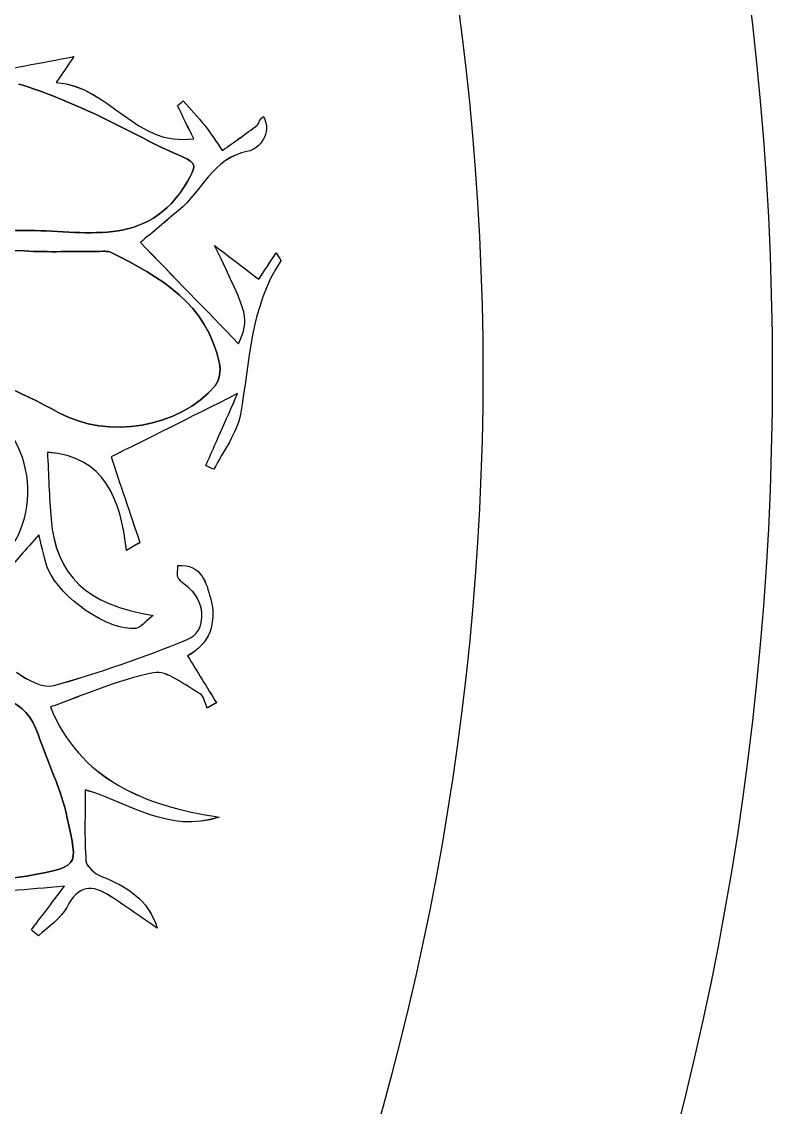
# Model space of a CAD drawing. Extents: x 105 to 524, y 66 to 486.
# Drawn here: x 472.5 to 524.4, y 225.1 to 300.2 of the extents above; entities that cross this region are included whole.
import ezdxf

# ---------------------------------------------------------------- set-up
doc = ezdxf.new("R2010")
doc.units = 0
doc.layers.add('tree', color=7, linetype='CONTINUOUS')

msp = doc.modelspace()

# ---------------------------------------------------------------- linework, layer by layer
at = {"layer": 'tree', "color": 7}
msp.add_line((524.443995, 275.896658), (524.443995, 275.896659), dxfattribs=at)
for points in [[(314.693991, 485.646659), (430.535717, 485.646656), (524.44399, 391.738384), (524.443995, 275.896658)], [(504.443976, 275.895598), (504.443976, 326.210511), (484.452522, 374.464681), (448.867492, 410.042708)], [(469.390024, 296.501495), (471.666217, 296.932403), (473.840951, 297.344088), (476.112064, 297.774194)], [(469.39005, 296.501284), (471.666242, 296.932458), (473.840962, 297.344142), (476.112081, 297.773981)], [(469.390076, 296.500055), (471.666269, 296.930963), (473.840989, 297.342647), (476.112108, 297.772753)], [(476.112064, 297.774194), (475.797774, 297.308044), (475.490963, 296.853109), (474.9032, 295.981416)], [(476.112108, 297.772753), (475.797809, 297.306605), (475.490988, 296.851669), (474.903247, 295.979977)], [(476.112081, 297.773981), (475.797783, 297.3081), (475.490961, 296.852897), (474.903488, 295.981472)], [(474.9032, 295.981416), (478.642997, 295.728319), (480.369668, 291.492132), (484.412819, 292.088835)], [(474.903247, 295.979977), (478.64305, 295.726879), (480.369688, 291.490694), (484.41284, 292.087396)], [(474.903488, 295.981472), (478.643023, 295.728374), (480.369661, 291.492189), (484.412814, 292.088624)], [(472.317269, 295.871798), (474.127477, 295.323683), (475.885087, 294.570799), (477.610135, 293.781603)], [(472.317269, 295.871798), (474.127477, 295.323683), (475.885087, 294.570799), (477.610135, 293.781603)], [(477.61017, 293.781656), (475.885122, 294.570852), (474.127513, 295.323736), (472.317304, 295.871851)], [(477.61017, 293.781656), (475.885122, 294.570852), (474.127513, 295.323736), (472.317304, 295.871851)], [(483.293385, 294.374457), (483.423454, 294.486323), (483.553488, 294.598189), (483.683522, 294.710319)], [(483.29341, 294.374247), (483.423455, 294.486112), (483.5535, 294.598244), (483.683546, 294.710109)], [(483.293436, 294.373019), (483.423482, 294.484884), (483.553527, 294.596749), (483.683572, 294.708881)], [(483.683522, 294.710319), (484.187147, 294.140583), (484.716137, 293.590871), (485.187484, 292.99577)], [(483.683546, 294.710109), (484.18717, 294.140639), (484.716164, 293.590925), (485.187478, 292.995558)], [(483.683572, 294.708881), (484.187197, 294.139144), (484.71619, 293.58943), (485.187504, 292.99433)], [(477.610135, 293.781603), (479.615288, 292.864258), (481.526462, 291.735729), (483.552429, 290.872848)], [(477.610135, 293.781603), (479.615288, 292.864258), (481.526462, 291.735729), (483.552429, 290.872848)], [(483.552465, 290.872901), (481.526462, 291.735782), (479.615324, 292.864311), (477.61017, 293.781656)], [(483.552465, 290.872901), (481.526462, 291.735782), (479.615324, 292.864311), (477.61017, 293.781656)], [(484.412819, 292.088835), (483.997564, 292.936768), (483.645351, 293.655746), (483.293385, 294.374457)], [(484.412814, 292.088624), (483.997577, 292.936822), (483.64536, 293.655535), (483.29341, 294.374247)], [(484.41284, 292.087396), (483.997603, 292.935327), (483.645386, 293.654307), (483.293436, 294.373019)], [(485.187478, 292.995558), (485.620873, 292.448247), (485.992049, 291.851812), (486.39073, 291.277269)], [(485.187484, 292.99577), (485.620871, 292.44846), (485.992029, 291.852025), (486.390738, 291.277213)], [(485.187504, 292.99433), (485.620899, 292.447019), (485.992076, 291.850584), (486.390757, 291.275774)], [(486.39073, 291.277269), (487.200108, 291.856885), (488.024173, 292.417812), (488.80578, 293.032668)], [(486.390738, 291.277213), (487.200116, 291.857095), (488.02417, 292.418022), (488.805784, 293.032614)], [(486.390757, 291.275774), (487.200135, 291.855657), (488.0242, 292.416584), (488.805807, 293.031173)], [(489.239419, 293.633589), (489.871773, 292.45033), (488.911794, 291.359978), (488.168879, 291.219812)], [(489.239442, 293.633642), (489.871777, 292.450116), (488.911792, 291.360034), (488.168905, 291.219602)], [(489.239469, 293.632147), (489.871804, 292.448888), (488.911819, 291.358538), (488.168932, 291.218373)], [(488.80578, 293.032668), (488.957455, 293.151742), (488.943836, 293.480929), (489.239442, 293.633642)], [(488.805784, 293.032614), (488.957444, 293.151955), (488.943826, 293.480875), (489.239419, 293.633589)], [(488.805807, 293.031173), (488.957482, 293.150514), (488.943863, 293.479434), (489.239469, 293.632147)], [(488.168905, 291.219602), (485.683359, 290.750516), (484.984532, 288.436593), (483.362838, 287.115839)], [(488.168879, 291.219812), (485.683348, 290.750727), (484.984249, 288.436805), (483.362847, 287.116051)], [(488.168932, 291.218373), (485.683385, 290.749288), (484.984292, 288.435365), (483.362865, 287.114611)], [(483.552429, 290.872848), (484.713774, 290.378399), (484.552484, 290.143988), (483.973293, 289.132133)], [(483.552429, 290.872848), (484.713774, 290.378399), (484.552484, 290.143988), (483.973293, 289.132133)], [(483.973293, 289.132186), (484.552484, 290.144041), (484.713774, 290.378451), (483.552465, 290.872901)], [(483.973293, 289.132186), (484.552484, 290.144041), (484.713774, 290.378451), (483.552465, 290.872901)], [(472.679113, 285.733786), (476.730307, 285.808808), (481.24237, 284.361505), (483.973293, 289.132186)], [(472.679113, 285.733786), (476.730307, 285.808808), (481.24237, 284.361505), (483.973293, 289.132186)], [(483.973293, 289.132133), (481.242335, 284.361453), (476.730272, 285.80902), (472.679113, 285.733733)], [(483.973293, 289.132133), (481.242335, 284.361453), (476.730272, 285.80902), (472.679113, 285.733733)], [(483.362847, 287.116051), (482.458395, 286.379183), (481.5713, 285.621226), (480.722129, 284.910788)], [(483.362838, 287.115839), (482.458396, 286.379239), (481.571311, 285.621013), (480.722145, 284.910844)], [(483.362865, 287.114611), (482.458423, 286.377744), (481.571338, 285.619785), (480.722172, 284.909349)], [(472.679113, 285.733733), (471.112427, 285.704911), (469.538791, 286.038092), (467.950197, 286.208156)], [(472.679113, 285.733733), (471.112427, 285.704911), (469.538791, 286.038092), (467.950197, 286.208156)], [(467.950233, 286.208212), (469.538826, 286.038145), (471.112427, 285.704954), (472.679113, 285.733786)], [(467.950233, 286.208212), (469.538826, 286.038145), (471.112427, 285.704954), (472.679113, 285.733786)], [(480.722129, 284.910788), (482.941983, 282.620628), (485.296669, 280.191101), (487.513595, 277.903877)], [(480.722145, 284.910844), (482.941994, 282.620683), (485.296694, 280.19089), (487.513872, 277.903665)], [(480.722172, 284.909349), (482.942021, 282.619188), (485.296721, 280.189662), (487.513632, 277.902437)], [(487.513872, 277.903665), (488.26477, 279.721271), (488.26477, 279.721271), (485.858532, 284.699663)], [(485.858532, 284.699663), (486.783269, 283.994032), (487.708006, 283.288669), (488.92007, 282.364114)], [(487.513595, 277.903877), (488.264764, 279.721483), (488.264764, 279.721483), (485.858538, 284.699608)], [(485.858538, 284.699608), (486.783274, 283.994243), (487.708011, 283.288881), (488.920049, 282.364325)], [(487.513632, 277.902437), (488.264797, 279.720043), (488.264797, 279.720043), (485.858559, 284.698167)], [(485.858559, 284.698167), (486.783296, 283.992804), (487.708032, 283.287441), (488.920097, 282.362886)], [(462.041769, 282.230251), (465.511868, 283.984315), (469.012129, 284.536963), (472.689731, 284.324714)], [(462.041769, 282.230251), (465.511868, 283.984315), (469.012129, 284.536963), (472.689731, 284.324714)], [(472.689555, 284.324665), (469.011952, 284.536914), (465.511938, 283.984263), (462.04184, 282.230199)], [(472.689555, 284.324665), (469.011952, 284.536914), (465.511938, 283.984263), (462.04184, 282.230199)], [(477.774106, 284.293691), (476.079009, 284.304098), (474.379325, 284.227214), (472.689555, 284.324665)], [(477.774106, 284.293691), (476.079009, 284.304098), (474.379325, 284.227214), (472.689555, 284.324665)], [(472.689731, 284.324714), (474.379255, 284.226998), (476.078903, 284.304147), (477.774035, 284.29374)], [(472.689731, 284.324714), (474.379255, 284.226998), (476.078903, 284.304147), (477.774035, 284.29374)], [(477.774035, 284.29374), (478.087549, 284.291976), (478.446183, 284.342865), (478.707591, 284.214182)], [(477.774035, 284.29374), (478.087549, 284.291976), (478.446183, 284.342865), (478.707591, 284.214182)], [(478.707662, 284.214133), (478.446253, 284.342815), (478.087619, 284.291821), (477.774106, 284.293691)], [(478.707662, 284.214133), (478.446253, 284.342815), (478.087619, 284.291821), (477.774106, 284.293691)], [(478.707591, 284.214182), (482.109851, 282.539144), (485.331347, 280.657194), (486.199215, 276.532876)], [(478.707591, 284.214182), (482.109851, 282.539144), (485.331347, 280.657194), (486.199215, 276.532876)], [(486.199286, 276.532827), (485.331452, 280.657145), (482.109956, 282.539094), (478.707662, 284.214133)], [(486.199286, 276.532827), (485.331452, 280.657145), (482.109956, 282.539094), (478.707662, 284.214133)], [(488.920049, 282.364325), (489.277625, 282.914841), (489.674147, 283.525158), (490.113955, 284.202487)], [(488.92007, 282.364114), (489.277895, 282.914896), (489.674173, 283.525214), (490.113976, 284.202544)], [(488.920097, 282.362886), (489.277655, 282.913401), (489.674199, 283.523719), (490.114003, 284.201049)], [(490.113955, 284.202487), (490.331054, 283.840731), (490.464581, 283.693891), (490.437346, 283.652507)], [(490.113976, 284.202544), (490.331075, 283.840518), (490.464591, 283.693679), (490.437354, 283.652564)], [(490.114003, 284.201049), (490.331101, 283.83929), (490.464618, 283.692451), (490.437381, 283.651069)], [(490.437346, 283.652507), (488.309638, 280.422308), (488.296267, 276.661884), (487.648709, 273.040288)], [(490.437354, 283.652564), (488.309632, 280.422096), (488.29628, 276.66167), (487.648724, 273.040075)], [(490.437381, 283.651069), (488.309659, 280.420867), (488.296307, 276.660442), (487.648751, 273.038847)], [(475.090102, 273.130737), (472.427759, 274.595929), (469.534981, 275.689483), (467.021933, 277.363985)], [(475.090102, 273.130737), (472.427759, 274.595929), (469.534981, 275.689483), (467.021933, 277.363985)], [(467.022039, 277.364204), (469.535087, 275.689434), (472.427582, 274.595879), (475.090172, 273.130687)], [(467.022039, 277.364204), (469.535087, 275.689434), (472.427582, 274.595879), (475.090172, 273.130687)], [(486.199215, 276.532876), (486.299616, 276.05578), (486.187926, 275.358426), (485.889441, 275.000671)], [(486.199215, 276.532876), (486.299616, 276.05578), (486.187926, 275.358426), (485.889441, 275.000671)], [(485.889547, 275.000621), (486.187821, 275.358377), (486.299686, 276.05573), (486.199286, 276.532827)], [(485.889547, 275.000621), (486.187821, 275.358377), (486.299686, 276.05573), (486.199286, 276.532827)], [(524.443995, 275.896663), (524.443995, 160.054933), (430.535721, 66.146656), (314.693991, 66.146652)], [(448.867492, 141.748494), (484.452522, 177.326518), (504.443976, 225.580675), (504.443976, 275.895598)], [(485.889441, 275.000671), (483.446914, 272.071359), (478.432283, 271.291773), (475.090102, 273.130737)], [(485.889441, 275.000671), (483.446914, 272.071359), (478.432283, 271.291773), (475.090102, 273.130737)], [(475.090172, 273.130687), (478.432354, 271.291724), (483.446984, 272.071574), (485.889547, 275.000621)], [(475.090172, 273.130687), (478.432354, 271.291724), (483.446984, 272.071574), (485.889547, 275.000621)], [(487.451647, 274.452881), (484.011711, 272.731925), (481.237255, 271.343889), (478.69161, 270.070125)], [(487.451921, 274.452671), (484.01173, 272.731712), (481.237253, 271.343679), (478.691623, 270.07018)], [(487.45168, 274.451443), (484.011756, 272.730484), (481.237279, 271.342451), (478.69165, 270.068685)], [(485.245157, 269.474279), (485.912206, 270.978983), (486.579256, 272.483954), (487.451921, 274.452671)], [(485.245163, 269.474223), (485.912195, 270.979194), (486.579263, 272.483898), (487.451647, 274.452881)], [(485.245183, 269.472784), (485.912233, 270.977755), (486.579282, 272.482459), (487.45168, 274.451443)], [(469.675774, 261.894906), (473.85351, 264.124461), (474.11707, 270.796579), (469.903563, 273.411125)], [(469.675775, 261.89496), (473.853513, 264.12425), (474.117342, 270.796368), (469.903555, 273.410912)], [(469.675802, 261.893465), (473.853539, 264.123022), (474.117101, 270.79514), (469.903581, 273.409684)], [(487.648709, 273.040288), (487.409172, 271.700043), (486.447853, 270.488752), (485.815781, 269.218456)], [(487.648724, 273.040075), (487.409195, 271.699831), (486.447875, 270.488539), (485.815807, 269.218245)], [(487.648751, 273.038847), (487.409222, 271.698603), (486.447902, 270.487311), (485.815834, 269.217016)], [(479.763737, 263.609723), (479.339981, 267.157098), (478.272369, 270.118717), (474.289296, 270.390768)], [(474.289296, 270.390768), (474.371564, 268.858834), (474.412134, 267.304471), (474.546189, 265.758119)], [(479.763762, 263.609511), (479.33998, 267.157153), (478.272381, 270.118504), (474.289311, 270.390824)], [(474.289311, 270.390824), (474.371557, 268.858888), (474.412146, 267.304259), (474.546197, 265.757906)], [(479.763789, 263.608283), (479.340007, 267.155657), (478.272408, 270.117276), (474.289338, 270.389329)], [(474.289338, 270.389329), (474.371584, 268.857393), (474.412173, 267.303031), (474.546224, 265.756678)], [(478.69161, 270.070125), (479.305267, 268.252254), (479.999534, 266.194632), (480.694083, 264.137009)], [(478.691623, 270.07018), (479.305266, 268.252308), (479.999553, 266.19442), (480.694107, 264.136798)], [(478.69165, 270.068685), (479.305293, 268.250813), (479.99958, 266.193191), (480.694133, 264.13557)], [(485.815807, 269.218245), (485.625679, 269.303678), (485.435285, 269.388845), (485.245157, 269.474279)], [(485.815781, 269.218456), (485.625387, 269.303623), (485.435275, 269.389056), (485.245163, 269.474223)], [(485.815834, 269.217016), (485.625439, 269.302183), (485.435311, 269.387617), (485.245183, 269.472784)], [(474.546189, 265.758119), (474.880517, 261.898109), (476.985789, 259.816191), (481.604426, 259.109228)], [(474.546197, 265.757906), (474.880523, 261.897897), (476.985814, 259.816247), (481.604424, 259.109282)], [(474.546224, 265.756678), (474.88055, 261.896669), (476.985841, 259.814752), (481.60445, 259.107787)], [(473.701838, 264.68491), (472.776834, 263.663441), (472.101506, 262.800025), (471.303344, 262.070634)], [(473.701569, 264.68512), (472.776832, 263.663652), (472.10151, 262.800236), (471.30335, 262.070846)], [(473.701597, 264.683682), (472.776861, 263.662213), (472.101533, 262.798797), (471.30337, 262.069405)], [(474.329372, 262.33222), (474.05671, 262.978314), (473.958179, 263.698094), (473.701569, 264.68512)], [(474.329393, 262.33078), (474.056752, 262.976873), (473.958216, 263.696654), (473.701597, 264.683682)], [(474.329366, 262.332275), (474.056725, 262.978368), (473.95819, 263.697882), (473.701838, 264.68491)], [(480.694083, 264.137009), (480.384062, 263.961337), (480.073794, 263.785396), (479.763737, 263.609723)], [(480.694107, 264.136798), (480.384081, 263.961125), (480.073788, 263.785451), (479.763762, 263.609511)], [(480.694133, 264.13557), (480.384108, 263.959897), (480.073815, 263.783956), (479.763789, 263.608283)], [(480.399569, 258.207688), (478.513245, 258.011724), (475.198827, 260.272251), (474.329366, 262.332275)], [(480.399549, 258.207898), (478.513246, 258.011669), (475.198828, 260.272463), (474.329372, 262.33222)], [(480.399596, 258.20646), (478.513272, 258.010229), (475.198853, 260.271023), (474.329393, 262.33078)], [(483.344926, 261.693335), (483.224769, 261.87328), (483.323053, 262.198997), (483.323053, 262.556484)], [(483.344947, 261.69339), (483.224782, 261.873335), (483.32305, 262.199051), (483.32305, 262.556539)], [(483.344974, 261.691895), (483.224809, 261.87184), (483.323077, 262.197556), (483.323077, 262.555044)], [(483.32305, 262.556539), (484.993878, 262.687359), (485.285746, 261.285443), (485.566665, 260.324312)], [(483.323053, 262.556484), (484.993879, 262.687304), (485.285486, 261.285655), (485.566649, 260.324258)], [(483.323077, 262.555044), (484.993905, 262.685864), (485.285506, 261.284215), (485.566692, 260.322817)], [(484.171131, 260.927899), (483.892613, 261.182601), (483.547879, 261.389777), (483.344926, 261.693335)], [(484.171416, 260.927689), (483.892633, 261.182655), (483.547893, 261.389565), (483.344947, 261.69339)], [(484.171175, 260.92646), (483.892659, 261.18116), (483.547919, 261.388337), (483.344974, 261.691895)], [(483.968989, 257.434722), (485.2924, 257.973223), (485.282522, 259.910972), (484.171131, 260.927899)], [(483.969004, 257.434511), (485.292422, 257.973012), (485.282541, 259.910759), (484.171416, 260.927689)], [(483.969031, 257.433283), (485.292448, 257.971784), (485.282568, 259.90953), (484.171175, 260.92646)], [(485.566649, 260.324258), (486.074297, 258.588348), (485.456653, 257.086312), (483.988745, 256.304059)], [(485.566665, 260.324312), (486.074295, 258.588135), (485.456647, 257.086101), (483.988765, 256.304114)], [(485.566692, 260.322817), (486.074322, 258.586907), (485.456674, 257.084873), (483.988791, 256.302619)], [(481.604426, 259.109228), (481.034549, 258.667906), (480.737369, 258.243141), (480.399549, 258.207898)], [(481.604424, 259.109282), (481.034841, 258.667696), (480.737366, 258.242929), (480.399569, 258.207688)], [(481.60445, 259.107787), (481.034601, 258.666468), (480.737393, 258.241701), (480.399596, 258.20646)], [(474.732315, 254.248574), (477.862194, 255.138153), (480.953939, 256.207944), (483.968989, 257.434722)], [(474.732319, 254.248629), (477.862218, 255.138209), (480.95393, 256.208001), (483.969004, 257.434511)], [(474.732346, 254.247134), (477.862244, 255.136714), (480.953957, 256.206506), (483.969031, 257.433283)], [(483.988745, 256.304059), (484.666749, 255.203297), (485.324185, 254.13564), (485.981622, 253.06825)], [(483.988765, 256.304114), (484.666762, 255.203085), (485.324199, 254.135696), (485.981635, 253.06804)], [(483.988791, 256.302619), (484.666789, 255.201857), (485.324225, 254.134201), (485.981662, 253.066812)], [(472.161835, 255.176066), (472.874552, 254.639434), (474.010249, 254.043533), (474.732315, 254.248574)], [(472.161856, 255.175853), (472.874568, 254.639489), (474.010261, 254.043321), (474.732319, 254.248629)], [(472.161883, 255.174625), (472.874595, 254.637994), (474.010288, 254.042093), (474.732346, 254.247134)], [(481.622312, 255.143226), (479.163204, 254.649845), (476.819172, 253.584057), (474.494648, 252.769765)], [(481.622315, 255.143015), (479.163204, 254.649901), (476.819185, 253.583847), (474.49466, 252.769555)], [(481.622342, 255.141787), (479.163231, 254.648406), (476.819212, 253.582619), (474.494686, 252.768327)], [(484.858766, 253.679371), (483.805054, 254.265127), (482.572131, 255.333585), (481.622312, 255.143226)], [(484.858759, 253.679426), (483.805046, 254.264915), (482.572153, 255.333639), (481.622315, 255.143015)], [(484.858786, 253.677931), (483.805072, 254.263687), (482.572179, 255.332144), (481.622342, 255.141787)], [(468.624356, 253.866445), (470.685848, 253.660335), (472.832536, 253.38695), (473.643501, 250.89388)], [(468.624356, 253.866445), (470.685848, 253.660335), (472.832536, 253.38695), (473.643501, 250.89388)], [(473.643537, 250.893855), (472.832536, 253.386922), (470.68613, 253.660578), (468.624356, 253.866421)], [(473.643537, 250.893855), (472.832536, 253.386922), (470.68613, 253.660578), (468.624356, 253.866421)], [(485.348232, 252.70014), (485.190148, 253.036002), (485.122054, 253.53312), (484.858759, 253.679426)], [(485.348209, 252.700084), (485.19013, 253.035947), (485.122044, 253.533063), (484.858766, 253.679371)], [(485.348258, 252.698645), (485.190175, 253.034507), (485.122081, 253.531625), (484.858786, 253.677931)], [(474.494648, 252.769765), (476.524355, 247.796713), (480.947518, 245.923043), (486.163726, 245.153071)], [(474.49466, 252.769555), (476.524647, 247.796503), (480.947521, 245.923098), (486.163752, 245.152859)], [(474.494686, 252.768327), (476.524407, 247.795275), (480.947548, 245.921603), (486.163778, 245.151631)], [(485.981622, 253.06825), (485.770414, 252.945441), (485.559171, 252.822897), (485.348209, 252.700084)], [(485.981635, 253.06804), (485.770411, 252.945495), (485.559188, 252.822684), (485.348232, 252.70014)], [(485.981662, 253.066812), (485.770438, 252.944), (485.559215, 252.821456), (485.348258, 252.698645)], [(473.643501, 250.89388), (474.279066, 248.940115), (475.271077, 247.07125), (475.667881, 245.077703)], [(473.643501, 250.89388), (474.279066, 248.940115), (475.271077, 247.07125), (475.667881, 245.077703)], [(475.668164, 245.077678), (475.271359, 247.071222), (474.279348, 248.940087), (473.643537, 250.893855)], [(475.668164, 245.077678), (475.271359, 247.071222), (474.279348, 248.940087), (473.643537, 250.893855)], [(476.908636, 247.024874), (476.908636, 245.349568), (476.838398, 243.728194), (476.959119, 242.12097)], [(476.908642, 247.024661), (476.908642, 245.349357), (476.838412, 243.727982), (476.959111, 242.121024)], [(476.908668, 247.023433), (476.908668, 245.348129), (476.838438, 243.726754), (476.959138, 242.119529)], [(486.163726, 245.153071), (482.677364, 243.993307), (480.059612, 246.122744), (476.908636, 247.024874)], [(486.163752, 245.152859), (482.677364, 243.993094), (480.059635, 246.1228), (476.908642, 247.024661)], [(486.163778, 245.151631), (482.67739, 243.991866), (480.059662, 246.121305), (476.908668, 247.023433)], [(475.667881, 245.077703), (476.350154, 241.651003), (476.818819, 241.68838), (471.991373, 240.94137)], [(475.667881, 245.077703), (476.350154, 241.651003), (476.818819, 241.68838), (471.991373, 240.94137)], [(471.991655, 240.94161), (476.818819, 241.688355), (476.350189, 241.651243), (475.668164, 245.077678)], [(471.991655, 240.94161), (476.818819, 241.688355), (476.350189, 241.651243), (475.668164, 245.077678)], [(476.959111, 242.121024), (476.988484, 241.728829), (477.579963, 241.221032), (478.023506, 241.045892)], [(476.959119, 242.12097), (476.988399, 241.729041), (477.579972, 241.221242), (478.023484, 241.045838)], [(476.959138, 242.119529), (476.988511, 241.727601), (477.57999, 241.219804), (478.023533, 241.044397)], [(478.658767, 239.668216), (477.381535, 240.514011), (476.418346, 240.463285), (475.629005, 238.904117)], [(478.658778, 239.668271), (477.381558, 240.514067), (476.418368, 240.463073), (475.629018, 238.903905)], [(478.658805, 239.666776), (477.381584, 240.512572), (476.418395, 240.461845), (475.629044, 238.902677)], [(478.023484, 241.045838), (479.754424, 240.361833), (481.270628, 239.483999), (481.885061, 237.473635)], [(478.023506, 241.045892), (479.754683, 240.361621), (481.270632, 239.484055), (481.885076, 237.473689)], [(478.023533, 241.044397), (479.754443, 240.360392), (481.270659, 239.482559), (481.885102, 237.472194)], [(475.470667, 240.36429), (472.825701, 240.136022), (470.67715, 239.95047), (468.611647, 239.772127)], [(475.470643, 240.3645), (472.825692, 240.135967), (470.677134, 239.950681), (468.611656, 239.772338)], [(475.470693, 240.363062), (472.825728, 240.134527), (470.677177, 239.949242), (468.611674, 239.770899)], [(473.181116, 237.347887), (473.846842, 238.225185), (474.512534, 239.101951), (475.470643, 240.3645)], [(473.181122, 237.347941), (473.846837, 238.224973), (474.512551, 239.102005), (475.470667, 240.36429)], [(473.181149, 237.346446), (473.846863, 238.223745), (474.512578, 239.10051), (475.470693, 240.363062)], [(481.885061, 237.473635), (480.810253, 238.206231), (479.742923, 238.950306), (478.658767, 239.668216)], [(481.885076, 237.473689), (480.810266, 238.206017), (479.743201, 238.950093), (478.658778, 239.668271)], [(481.885102, 237.472194), (480.810293, 238.204789), (479.742961, 238.948865), (478.658805, 239.666776)], [(475.629005, 238.904117), (475.230578, 238.117324), (474.340308, 237.579623), (473.672464, 236.92926)], [(475.629018, 238.903905), (475.230604, 238.11738), (474.340314, 237.579413), (473.672464, 236.929048)], [(475.629044, 238.902677), (475.23063, 238.115885), (474.340341, 237.578185), (473.672491, 236.92782)], [(473.672464, 236.92926), (473.508776, 237.068889), (473.344804, 237.208522), (473.181116, 237.347887)], [(473.672464, 236.929048), (473.508772, 237.068679), (473.345081, 237.20831), (473.181122, 237.347941)], [(473.672491, 236.92782), (473.508799, 237.067451), (473.344841, 237.207082), (473.181149, 237.346446)]]:
    msp.add_open_spline(points, degree=3, dxfattribs=at)

doc.saveas('drawing.dxf')
